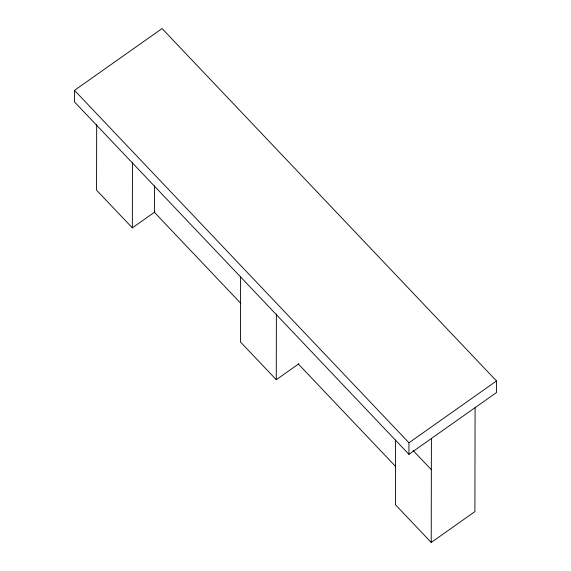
<?xml version="1.0" encoding="UTF-8"?>
<svg xmlns="http://www.w3.org/2000/svg" width="571" height="571" viewBox="0 0 571 571"><rect width="100%" height="100%" fill="white"/><g stroke="black" fill="none" stroke-linecap="round" stroke-linejoin="round"><path stroke-width="0.86" d="M74.501 90.354L74.487 101.916L408.936 454.338L496.499 392.534L496.513 380.971L162.064 28.55L74.501 90.354L408.957 442.775L408.936 454.338M96.677 124.557L96.563 190.172L132.336 227.865L154.905 211.934M132.336 227.865L132.451 162.25M240.612 276.4L240.498 342.015L276.271 379.715L298.84 363.784M276.271 379.715L276.385 314.093M395.56 440.027L395.446 504.757L431.219 542.45L474.901 511.616L475.086 407.644M431.219 542.45L431.405 438.478M154.541 185.768L154.384 212.305L240.741 303.301M408.957 442.775L496.513 380.971M413.161 450.569L431.348 469.74M298.326 363.984L395.824 466.721"/></g></svg>
